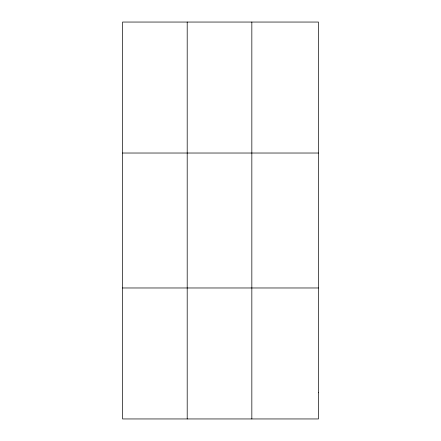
<?xml version="1.0" encoding="UTF-8"?>
<svg xmlns="http://www.w3.org/2000/svg" width="441" height="441" viewBox="0 0 441 441"><rect width="100%" height="100%" fill="white"/><g stroke="black" fill="none" stroke-linecap="round" stroke-linejoin="round"><path stroke-width="0.66" d="M187.199 22.05L187.199 418.95M251.839 22.05L251.839 418.95M122.559 153.027L318.441 153.027M122.559 287.973L318.441 287.973M318.441 392.755L318.441 418.95L122.559 418.95L122.559 22.05L318.441 22.05L318.441 392.755"/></g></svg>
